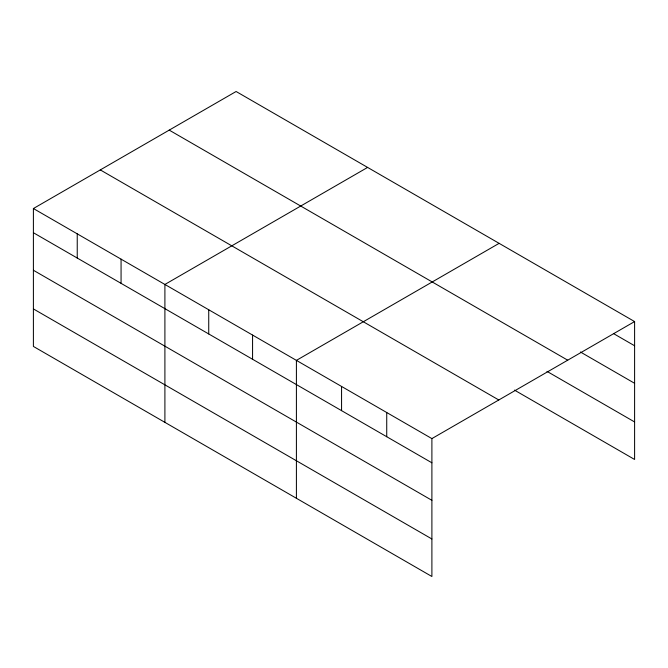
<?xml version="1.0" encoding="UTF-8"?>
<svg xmlns="http://www.w3.org/2000/svg" width="668" height="668" viewBox="0 0 668 668"><rect width="100%" height="100%" fill="white"/><g stroke="black" fill="none" stroke-linecap="round" stroke-linejoin="round"><path stroke-width="1" d="M33.4 208.533L431.895 438.6L431.895 576.501L33.4 346.433L33.4 208.533L236.105 91.499L634.6 321.567L634.6 459.467L514.469 390.112M367.609 167.417L164.904 284.451L164.904 422.36M499.113 243.344L296.408 360.378L296.408 498.278M431.895 438.6L634.6 321.567M613.825 333.766L634.6 345.765M580.409 351.994L634.6 383.29M169.213 130.118L567.708 360.186M546.983 371.366L634.6 421.951M100.292 169.906L498.787 399.973M33.4 232.731L431.895 462.799M33.4 270.256L431.895 500.315M33.4 308.917L431.895 538.976M386.73 412.523L386.73 436.722M341.565 386.446L341.565 410.645M252.571 335.069L252.571 359.267M208.733 309.76L208.733 333.958M121.067 259.142L121.067 283.341M77.237 233.833L77.237 258.04"/></g></svg>
